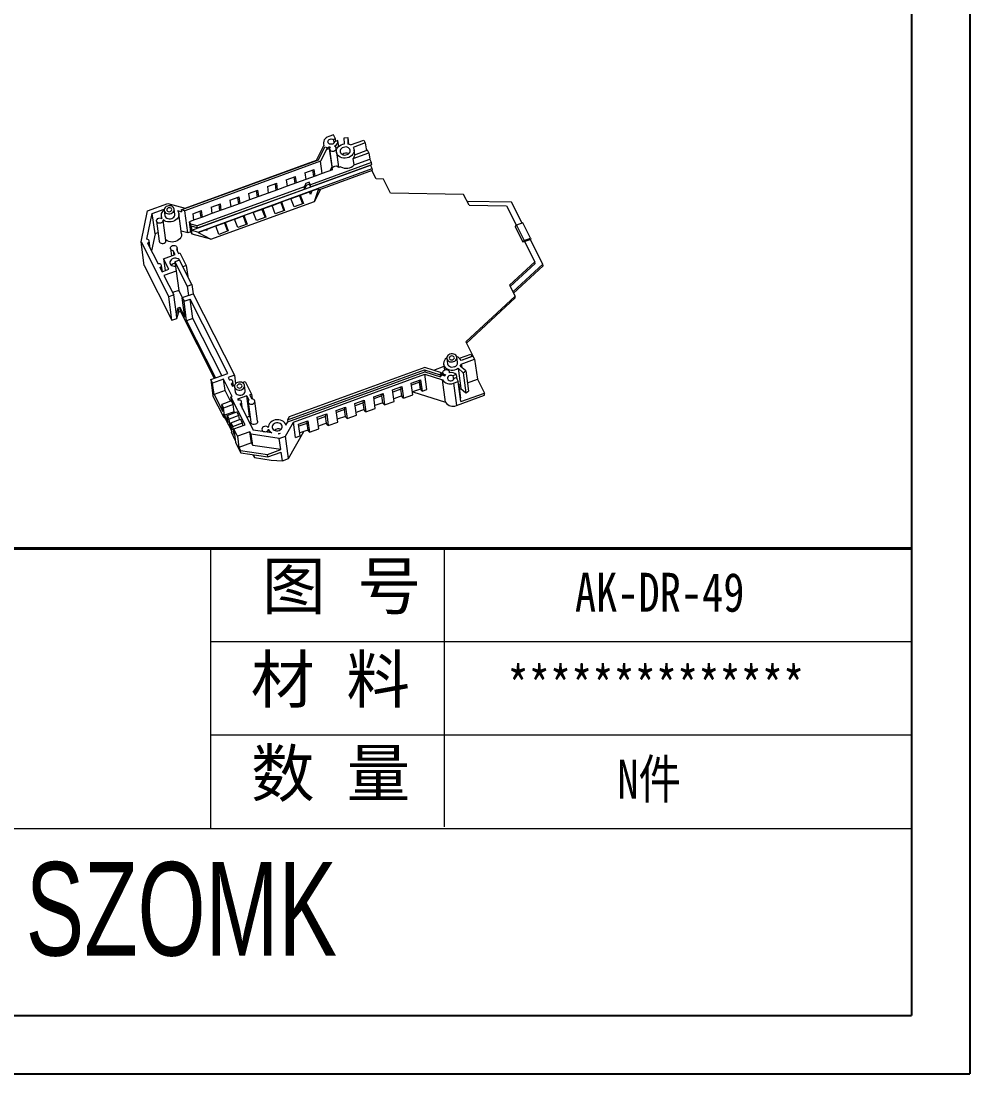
# Model space of a CAD drawing. Header units: inches. Extents: x 162 to 2102, y 1089 to 1379.
# Drawn here: x 957.3 to 1069.7, y 1088.5 to 1213.3 of the extents above; entities that cross this region are included whole.
import ezdxf

# ---------------------------------------------------------------- set-up
doc = ezdxf.new("R2010")
doc.units = ezdxf.units.IN
doc.layers.add('文字', color=81, linetype='Continuous')
doc.layers.add('粗实线', color=7, linetype='Continuous', lineweight=30)
doc.layers.add('细实线', color=3, linetype='Continuous', lineweight=9)
doc.styles.get("Standard").update_dxf_attribs({"font": 'txt', "bigfont": 'gbcbig.shx'})
doc.styles.add('宋体', font='', dxfattribs={"width": 0.8, "height": 3.5})
doc.styles.add('长仿宋', font='', dxfattribs={"width": 0.7, "height": 4})
doc.styles.get('宋体').set_extended_font_data('SimSun')
doc.styles.get('长仿宋').set_extended_font_data('SimSun')

msp = doc.modelspace()

# ---------------------------------------------------------------- linework, layer by layer
for p, q in [((1069.681, 1379.219), (1069.681, 1088.511)), ((1062.759, 1372.298), (1062.759, 1095.433)), ((669.176, 1095.433), (1062.759, 1095.433)), ((658.537, 1088.511), (1069.681, 1088.511))]:
    msp.add_line(p, q)
at = {"color": 7, "linetype": 'Continuous', "lineweight": 15}
for p, q in [((994.264, 1199.825), (993.708, 1199.622)), ((994.498, 1199.362), (994.263, 1199.277)), ((994.498, 1199.362), (994.264, 1199.825)), ((994.542, 1199.037), (994.498, 1199.362)), ((995.561, 1199.485), (995.959, 1199.513)), ((995.585, 1198.745), (995.561, 1199.485)), ((995.959, 1199.513), (995.985, 1198.73)), ((995.959, 1199.513), (996.068, 1198.711)), ((992.272, 1196.814), (993.146, 1198.562)), ((992.483, 1196.871), (993.256, 1198.418)), ((993.551, 1198.337), (992.727, 1196.686)), ((993.082, 1198.765), (993.117, 1198.505)), ((993.256, 1198.418), (993.551, 1198.337)), ((993.551, 1198.337), (993.584, 1198.095)), ((993.584, 1198.095), (993.739, 1198.404)), ((993.739, 1198.404), (994.064, 1196.014)), ((993.812, 1198.143), (994.128, 1195.827)), ((994.263, 1199.277), (994.324, 1198.83)), ((994.806, 1199.133), (994.409, 1198.988)), ((994.636, 1198.023), (994.605, 1198.251)), ((994.899, 1198.445), (994.807, 1199.123)), ((996.283, 1198.627), (997.871, 1199.206)), ((998.047, 1198.859), (996.614, 1198.338)), ((997.871, 1199.206), (998.047, 1198.859)), ((998.047, 1198.859), (998.172, 1197.935)), ((976.229, 1190.95), (992.483, 1196.871)), ((994.622, 1197.766), (994.861, 1196.009)), ((996.612, 1197.025), (998.464, 1197.699)), ((996.714, 1196.276), (996.612, 1197.025)), ((996.714, 1196.276), (998.566, 1196.951)), ((996.806, 1197.437), (996.722, 1198.052)), ((998.318, 1197.988), (996.787, 1197.43)), ((998.464, 1197.699), (998.318, 1197.988)), ((998.464, 1197.699), (998.566, 1196.951)), ((998.77, 1196.546), (998.566, 1196.951)), ((992.727, 1196.686), (976.656, 1190.831)), ((976.693, 1191.139), (992.272, 1196.814)), ((977.485, 1188.511), (998.664, 1196.226)), ((978.232, 1188.304), (998.869, 1195.822)), ((990.896, 1195.309), (991.997, 1195.711)), ((998.77, 1196.546), (991.537, 1193.911)), ((991.57, 1193.67), (998.803, 1196.305)), ((991.951, 1194.883), (991.846, 1195.656)), ((992.102, 1194.938), (991.997, 1195.711)), ((992.547, 1193.316), (998.895, 1195.629)), ((992.924, 1195.237), (992.727, 1196.686)), ((994.154, 1195.685), (992.924, 1195.237)), ((994.064, 1196.014), (993.843, 1195.572)), ((994.128, 1195.767), (994.14, 1195.68)), ((995.128, 1196.04), (994.896, 1195.956)), ((998.664, 1196.226), (998.661, 1196.253)), ((998.869, 1195.822), (998.664, 1196.226)), ((998.803, 1196.305), (998.77, 1196.546)), ((999.321, 1194.591), (998.812, 1195.598)), ((998.895, 1195.629), (998.869, 1195.822)), ((988.67, 1194.499), (989.783, 1194.904)), ((988.67, 1194.499), (988.775, 1193.726)), ((989.725, 1194.072), (989.62, 1194.845)), ((989.888, 1194.131), (989.783, 1194.904)), ((991.001, 1194.537), (989.888, 1194.131)), ((990.896, 1195.309), (991.001, 1194.537)), ((992.102, 1194.938), (991.001, 1194.537)), ((992.924, 1195.237), (992.102, 1194.938)), ((1000.209, 1194.573), (999.321, 1194.591)), ((1001.05, 1192.91), (1000.209, 1194.573)), ((990.795, 1193.641), (978.133, 1189.028)), ((978.166, 1188.787), (990.828, 1193.399)), ((984.219, 1192.877), (985.332, 1193.283)), ((985.274, 1192.451), (985.169, 1193.223)), ((985.437, 1192.51), (985.332, 1193.283)), ((986.445, 1193.688), (987.558, 1194.093)), ((986.445, 1193.688), (986.55, 1192.915)), ((987.663, 1193.321), (986.55, 1192.915)), ((987.5, 1193.261), (987.395, 1194.034)), ((987.663, 1193.321), (987.558, 1194.093)), ((988.775, 1193.726), (987.663, 1193.321)), ((989.888, 1194.131), (988.775, 1193.726)), ((990.343, 1192.675), (991.455, 1193.08)), ((991.02, 1194.065), (990.795, 1193.641)), ((990.828, 1193.399), (990.795, 1193.641)), ((991.053, 1193.823), (990.828, 1193.399)), ((991.391, 1194.2), (991.02, 1194.065)), ((991.053, 1193.823), (991.02, 1194.065)), ((991.424, 1193.959), (991.053, 1193.823)), ((991.537, 1193.911), (991.391, 1194.2)), ((991.424, 1193.959), (991.391, 1194.2)), ((991.57, 1193.67), (991.424, 1193.959)), ((991.573, 1192.77), (991.455, 1193.08)), ((991.467, 1193.049), (991.691, 1193.131)), ((991.57, 1193.67), (991.537, 1193.911)), ((991.704, 1193.171), (991.573, 1192.77)), ((991.704, 1193.171), (992.526, 1193.47)), ((992.015, 1191.914), (992.526, 1193.47)), ((992.753, 1193.391), (992.015, 1191.914)), ((992.547, 1193.316), (992.526, 1193.47)), ((979.745, 1187.444), (992.015, 1191.914)), ((981.994, 1192.066), (983.106, 1192.472)), ((981.994, 1192.066), (982.099, 1191.294)), ((983.049, 1191.64), (982.944, 1192.413)), ((983.212, 1191.699), (983.106, 1192.472)), ((984.324, 1192.105), (983.212, 1191.699)), ((984.219, 1192.877), (984.324, 1192.105)), ((985.437, 1192.51), (984.324, 1192.105)), ((986.55, 1192.915), (985.437, 1192.51)), ((988.122, 1191.831), (987.016, 1191.428)), ((988.117, 1191.864), (989.23, 1192.27)), ((988.122, 1191.831), (988.117, 1191.864)), ((988.117, 1191.864), (988.493, 1190.867)), ((989.606, 1191.272), (989.23, 1192.27)), ((990.347, 1192.641), (989.242, 1192.239)), ((990.257, 1192.609), (990.621, 1191.642)), ((990.343, 1192.675), (990.719, 1191.677)), ((990.347, 1192.641), (990.343, 1192.675)), ((1009.686, 1192.771), (1001.05, 1192.91)), ((1010.337, 1191.483), (1009.686, 1192.771)), ((1015.352, 1191.848), (1010.11, 1191.933)), ((1016.621, 1189.339), (1015.352, 1191.848)), ((971.474, 1187.127), (972.239, 1190.826)), ((972.239, 1190.826), (974.65, 1191.704)), ((972.809, 1190.486), (974.23, 1191.004)), ((974.223, 1190.864), (974.306, 1190.261)), ((974.65, 1191.704), (976.693, 1191.139)), ((975.495, 1190.423), (975.412, 1191.026)), ((975.792, 1190.838), (976.262, 1190.708)), ((976.229, 1190.95), (976.262, 1190.708)), ((976.656, 1190.831), (976.229, 1190.95)), ((977.014, 1188.2), (976.656, 1190.831)), ((977.606, 1190.468), (978.655, 1190.85)), ((978.598, 1190.018), (978.493, 1190.791)), ((978.76, 1190.078), (978.655, 1190.85)), ((979.768, 1191.256), (980.881, 1191.661)), ((979.768, 1191.256), (979.873, 1190.483)), ((980.986, 1190.888), (979.873, 1190.483)), ((980.823, 1190.829), (980.718, 1191.602)), ((980.986, 1190.888), (980.881, 1191.661)), ((982.099, 1191.294), (980.986, 1190.888)), ((983.212, 1191.699), (982.099, 1191.294)), ((983.666, 1190.243), (984.779, 1190.648)), ((985.155, 1189.651), (984.779, 1190.648)), ((985.896, 1191.02), (984.79, 1190.617)), ((985.806, 1190.987), (986.17, 1190.021)), ((985.891, 1191.054), (987.004, 1191.459)), ((985.896, 1191.02), (985.891, 1191.054)), ((985.891, 1191.054), (986.267, 1190.056)), ((987.38, 1190.461), (987.004, 1191.459)), ((988.493, 1190.867), (987.38, 1190.461)), ((988.032, 1191.798), (988.396, 1190.831)), ((990.719, 1191.677), (989.606, 1191.272)), ((1010.337, 1191.483), (1014.766, 1191.411)), ((1014.766, 1191.411), (1015.948, 1189.072)), ((972.182, 1187.453), (972.809, 1190.486)), ((973.134, 1188.096), (972.809, 1190.486)), ((973.315, 1189.598), (973.64, 1187.208)), ((973.85, 1190.199), (973.884, 1189.948)), ((974.433, 1187.316), (974.108, 1189.706)), ((976.276, 1188.094), (975.95, 1190.485)), ((977.711, 1189.695), (977.224, 1189.518)), ((977.385, 1188.335), (977.224, 1189.518)), ((977.364, 1189.241), (977.224, 1189.518)), ((977.606, 1190.468), (977.711, 1189.695)), ((978.76, 1190.078), (977.711, 1189.695)), ((979.873, 1190.483), (978.76, 1190.078)), ((981.445, 1189.398), (980.339, 1188.996)), ((981.355, 1189.366), (981.719, 1188.399)), ((981.44, 1189.432), (982.553, 1189.837)), ((981.445, 1189.398), (981.44, 1189.432)), ((981.44, 1189.432), (981.816, 1188.434)), ((982.929, 1188.84), (982.553, 1189.837)), ((983.67, 1190.209), (982.565, 1189.806)), ((983.581, 1190.176), (983.945, 1189.21)), ((983.67, 1190.209), (983.666, 1190.243)), ((983.666, 1190.243), (984.042, 1189.245)), ((986.267, 1190.056), (985.155, 1189.651)), ((1016.719, 1189.374), (1015.977, 1189.104)), ((1017.624, 1187.583), (1016.719, 1189.374)), ((973.134, 1188.096), (972.714, 1186.065)), ((973.501, 1188.23), (973.134, 1188.096)), ((977.014, 1188.2), (976.232, 1188.416)), ((977.385, 1188.335), (977.014, 1188.2)), ((978.133, 1189.028), (977.364, 1189.241)), ((977.525, 1188.058), (977.364, 1189.241)), ((977.525, 1188.058), (977.385, 1188.335)), ((978.166, 1188.787), (977.419, 1188.994)), ((977.419, 1188.994), (977.485, 1188.511)), ((977.485, 1188.511), (978.232, 1188.304)), ((978.166, 1188.787), (978.133, 1189.028)), ((978.237, 1188.265), (978.232, 1188.304)), ((978.237, 1188.265), (979.096, 1188.578)), ((978.237, 1188.265), (979.745, 1187.444)), ((979.266, 1188.485), (979.096, 1188.578)), ((979.135, 1188.557), (979.219, 1188.588)), ((979.215, 1188.621), (980.328, 1189.027)), ((979.219, 1188.588), (979.215, 1188.621)), ((979.215, 1188.621), (979.266, 1188.485)), ((980.703, 1188.029), (980.328, 1189.027)), ((981.816, 1188.434), (980.703, 1188.029)), ((984.042, 1189.245), (982.929, 1188.84)), ((1015.808, 1188.916), (1015.977, 1189.104)), ((1015.808, 1188.916), (1016.713, 1187.125)), ((1015.977, 1189.104), (1016.882, 1187.313)), ((971.474, 1187.127), (974.761, 1180.627)), ((971.852, 1184.35), (971.474, 1187.127)), ((972.242, 1186.998), (973.494, 1184.523)), ((972.547, 1186.396), (972.43, 1187.255)), ((979.745, 1187.444), (977.525, 1188.058)), ((1016.882, 1187.313), (1016.713, 1187.125)), ((1016.713, 1187.125), (1016.899, 1187.192)), ((1016.882, 1187.313), (1017.624, 1187.583)), ((1016.899, 1187.192), (1017.641, 1187.463)), ((1016.899, 1187.192), (1018.127, 1184.764)), ((1019.076, 1184.482), (1017.58, 1187.441)), ((1017.624, 1187.583), (1017.641, 1187.463)), ((974.154, 1185.127), (975.527, 1185.627)), ((974.958, 1186.348), (975.079, 1185.464)), ((975.527, 1185.627), (975.296, 1186.085)), ((975.296, 1186.085), (975.366, 1185.568)), ((975.667, 1186.22), (975.898, 1185.762)), ((975.826, 1185.904), (975.751, 1186.456)), ((975.898, 1185.762), (976.083, 1185.83)), ((976.083, 1185.83), (976.843, 1184.328)), ((971.852, 1184.35), (975.138, 1177.851)), ((974.002, 1183.601), (973.901, 1184.347)), ((974.783, 1183.885), (974.154, 1185.127)), ((974.154, 1185.127), (974.345, 1183.726)), ((976.041, 1184.971), (975.484, 1184.768)), ((975.484, 1184.768), (975.632, 1183.681)), ((975.484, 1184.768), (976.945, 1181.879)), ((977.501, 1182.082), (976.041, 1184.971)), ((1018.127, 1184.764), (1015.137, 1181.99)), ((1018.153, 1184.571), (1015.212, 1181.842)), ((1019.076, 1184.482), (1015.537, 1181.198)), ((1018.153, 1184.571), (1018.127, 1184.764)), ((1019.103, 1184.289), (1019.076, 1184.482)), ((973.713, 1184.089), (973.966, 1183.588)), ((973.966, 1183.588), (974.783, 1183.885)), ((975.632, 1183.681), (974.186, 1183.154)), ((974.186, 1183.154), (975.354, 1180.844)), ((975.632, 1183.681), (975.944, 1181.388)), ((976.843, 1184.328), (976.44, 1184.181)), ((976.843, 1184.328), (977.018, 1183.037)), ((1015.612, 1181.05), (1019.103, 1184.289)), ((976.945, 1181.879), (977.501, 1182.082)), ((976.945, 1181.879), (977.093, 1180.793)), ((977.501, 1182.082), (977.649, 1180.996)), ((1015.137, 1181.99), (1015.788, 1180.702)), ((975.354, 1180.844), (974.761, 1180.627)), ((975.138, 1177.851), (974.761, 1180.627)), ((975.944, 1181.388), (975.214, 1181.121)), ((975.666, 1178.55), (975.354, 1180.844)), ((976.377, 1180.532), (975.944, 1181.388)), ((977.093, 1180.793), (976.351, 1180.523)), ((977.093, 1180.793), (977.649, 1180.996)), ((977.649, 1180.996), (982.542, 1171.319)), ((1015.788, 1180.702), (1009.958, 1175.293)), ((1015.814, 1180.509), (1015.788, 1180.702)), ((975.893, 1179.317), (976.079, 1179.384)), ((976.145, 1178.901), (976.079, 1179.384)), ((976.079, 1179.384), (976.663, 1178.229)), ((976.351, 1180.523), (976.57, 1180.089)), ((976.663, 1178.229), (976.351, 1180.523)), ((976.57, 1180.089), (977.312, 1180.36)), ((976.882, 1177.796), (976.57, 1180.089)), ((981.767, 1171.549), (977.312, 1180.36)), ((977.624, 1178.066), (977.312, 1180.36)), ((1015.814, 1180.509), (1010.033, 1175.145)), ((975.666, 1178.55), (975.893, 1179.317)), ((975.732, 1178.067), (975.666, 1178.55)), ((975.732, 1178.067), (975.959, 1178.834)), ((975.959, 1178.834), (975.893, 1179.317)), ((975.959, 1178.834), (976.145, 1178.901)), ((976.145, 1178.901), (980.158, 1170.963)), ((975.138, 1177.851), (975.732, 1178.067)), ((977.624, 1178.066), (976.882, 1177.796)), ((976.882, 1177.796), (980.309, 1171.018)), ((981.051, 1171.289), (977.624, 1178.066)), ((1009.958, 1175.293), (1010.798, 1173.63)), ((1007.702, 1173.301), (1007.785, 1172.697)), ((1008.974, 1172.859), (1008.891, 1173.463)), ((1009.207, 1173.343), (1010.534, 1173.827)), ((1010.68, 1173.538), (1009.392, 1173.069)), ((1010.827, 1173.584), (1009.394, 1173.062)), ((1009.414, 1172.659), (1011.002, 1173.238)), ((1010.534, 1173.827), (1010.68, 1173.538)), ((1010.68, 1173.538), (1010.681, 1173.531)), ((1010.798, 1173.63), (1010.7, 1173.538)), ((1010.806, 1173.576), (1010.798, 1173.63)), ((1011.002, 1173.238), (1010.827, 1173.584)), ((1011.002, 1173.238), (1011.327, 1170.847)), ((988.825, 1166.038), (1005.079, 1171.959)), ((1005.089, 1172.236), (989.018, 1166.382)), ((1005.079, 1171.959), (1006.933, 1171.369)), ((1005.079, 1171.959), (1005.112, 1171.717)), ((1007.067, 1171.607), (1005.089, 1172.236)), ((1007.365, 1172.366), (1006.114, 1171.91)), ((1007.329, 1172.635), (1007.422, 1171.948)), ((1009.033, 1172.148), (1009.648, 1171.624)), ((1009.033, 1172.148), (1009.358, 1169.758)), ((1009.947, 1171.85), (1009.296, 1172.405)), ((1009.414, 1172.659), (1009.468, 1172.258)), ((979.727, 1170.806), (981.767, 1171.549)), ((979.946, 1170.373), (979.727, 1170.806)), ((979.727, 1170.806), (979.986, 1168.899)), ((981.244, 1170.846), (979.946, 1170.373)), ((982.266, 1168.824), (981.244, 1170.846)), ((981.425, 1169.518), (981.244, 1170.846)), ((982.542, 1171.319), (981.8, 1171.048)), ((981.8, 1171.048), (981.946, 1170.76)), ((982.542, 1171.319), (982.677, 1170.326)), ((988.858, 1165.796), (1005.112, 1171.717)), ((989.523, 1165.765), (1005.102, 1171.44)), ((1003.492, 1170.398), (1004.605, 1170.803)), ((1004.431, 1170.739), (1004.465, 1170.488)), ((1004.446, 1170.745), (1004.59, 1169.686)), ((1004.605, 1170.803), (1004.792, 1169.427)), ((1005.102, 1171.44), (1007.196, 1170.774)), ((1005.349, 1169.629), (1005.102, 1171.44)), ((1005.112, 1171.717), (1006.966, 1171.127)), ((1006.933, 1171.369), (1007.067, 1171.607)), ((1006.933, 1171.369), (1006.966, 1171.127)), ((1006.966, 1171.127), (1007.1, 1171.365)), ((1007.067, 1171.607), (1007.1, 1171.365)), ((1007.1, 1171.365), (1007.47, 1171.247)), ((1007.558, 1168.118), (1007.196, 1170.774)), ((1007.22, 1171.626), (1007.263, 1171.313)), ((1008.029, 1171.613), (1008.013, 1171.733)), ((1008.827, 1171.402), (1008.43, 1171.257)), ((1008.43, 1171.257), (1008.491, 1170.81)), ((1008.576, 1170.968), (1008.811, 1171.054)), ((1008.811, 1171.054), (1009.045, 1170.592)), ((1008.827, 1171.402), (1008.898, 1170.883)), ((1009.648, 1171.624), (1009.947, 1171.85)), ((1009.648, 1171.624), (1009.973, 1169.233)), ((1009.947, 1171.85), (1010.272, 1169.459)), ((1010.142, 1170.415), (1011.327, 1170.847)), ((1011.327, 1170.847), (1012.152, 1169.215)), ((980.126, 1169.045), (979.946, 1170.373)), ((981.425, 1169.518), (980.126, 1169.045)), ((982.068, 1168.245), (981.425, 1169.518)), ((982.165, 1170.326), (982.311, 1170.037)), ((982.311, 1170.037), (982.561, 1170.128)), ((982.422, 1170.078), (982.353, 1170.583)), ((982.549, 1169.969), (982.631, 1169.365)), ((983.478, 1170.462), (983.795, 1170.578)), ((983.82, 1169.527), (983.738, 1170.131)), ((983.795, 1170.578), (984.555, 1169.076)), ((1001.267, 1169.587), (1002.379, 1169.992)), ((1001.454, 1168.21), (1001.267, 1169.587)), ((1002.251, 1169.682), (1001.301, 1169.336)), ((1002.217, 1169.933), (1002.251, 1169.682)), ((1002.359, 1168.885), (1002.251, 1169.682)), ((1002.379, 1169.992), (1002.567, 1168.616)), ((1003.679, 1169.021), (1003.492, 1170.398)), ((1004.465, 1170.488), (1003.526, 1170.146)), ((1004.573, 1169.691), (1003.635, 1169.35)), ((1004.573, 1169.691), (1004.465, 1170.488)), ((1004.636, 1169.595), (1004.59, 1169.686)), ((1004.792, 1169.427), (1004.636, 1169.595)), ((1004.792, 1169.427), (1005.349, 1169.629)), ((1008.489, 1170.389), (1009.045, 1170.592)), ((1008.489, 1170.389), (1008.85, 1167.733)), ((1009.37, 1168.202), (1009.045, 1170.592)), ((1009.089, 1170.268), (1009.112, 1170.277)), ((1009.17, 1170.161), (1009.107, 1170.138)), ((1009.112, 1170.277), (1009.17, 1170.161)), ((1009.381, 1168.616), (1009.17, 1170.161)), ((1009.235, 1169.685), (1009.358, 1169.758)), ((1009.358, 1169.758), (1009.973, 1169.233)), ((1009.973, 1169.233), (1010.272, 1169.459)), ((981.228, 1166.443), (979.986, 1168.899)), ((980.126, 1169.045), (981.149, 1167.023)), ((982.184, 1168.287), (981.034, 1167.868)), ((982.118, 1168.77), (982.266, 1168.824)), ((983.798, 1165.448), (982.118, 1168.77)), ((982.184, 1168.287), (982.118, 1168.77)), ((982.403, 1167.854), (982.184, 1168.287)), ((983.998, 1168.873), (982.923, 1168.481)), ((982.923, 1168.481), (982.987, 1168.355)), ((983.51, 1167.319), (983.393, 1168.179)), ((983.998, 1168.873), (984.244, 1168.387)), ((984.324, 1166.483), (983.998, 1168.873)), ((984.16, 1168.15), (984.485, 1165.76)), ((984.555, 1169.076), (984.369, 1169.008)), ((984.615, 1168.522), (984.369, 1169.008)), ((984.555, 1169.076), (984.63, 1168.521)), ((985.278, 1165.868), (984.953, 1168.258)), ((996.816, 1167.965), (997.928, 1168.371)), ((997.766, 1168.311), (997.8, 1168.06)), ((997.928, 1168.371), (998.116, 1166.994)), ((999.041, 1168.776), (1000.154, 1169.181)), ((999.228, 1167.4), (999.041, 1168.776)), ((1000.025, 1168.871), (999.075, 1168.525)), ((999.991, 1169.122), (1000.025, 1168.871)), ((1000.134, 1168.074), (1000.025, 1168.871)), ((1000.154, 1169.181), (1000.341, 1167.805)), ((1000.341, 1167.805), (1001.454, 1168.21)), ((1002.359, 1168.885), (1001.409, 1168.539)), ((1002.567, 1168.616), (1002.327, 1168.873)), ((1002.567, 1168.616), (1003.679, 1169.021)), ((1003.659, 1169.359), (1007.558, 1168.118)), ((1008.85, 1167.733), (1012.189, 1168.949)), ((1009.381, 1168.616), (1009.317, 1168.593)), ((1009.37, 1168.202), (1012.152, 1169.215)), ((1012.189, 1168.949), (1012.152, 1169.215)), ((981.149, 1167.023), (981.034, 1167.868)), ((981.034, 1167.868), (981.253, 1167.435)), ((982.403, 1167.854), (981.253, 1167.435)), ((981.368, 1166.59), (981.253, 1167.435)), ((982.518, 1167.008), (981.368, 1166.59)), ((981.691, 1166.568), (982.841, 1166.987)), ((982.518, 1167.008), (982.403, 1167.854)), ((982.577, 1166.891), (982.518, 1167.008)), ((983.06, 1166.554), (982.841, 1166.987)), ((983.206, 1167.921), (984.766, 1164.836)), ((994.59, 1167.154), (995.703, 1167.56)), ((994.777, 1165.778), (994.59, 1167.154)), ((995.574, 1167.249), (994.624, 1166.903)), ((995.54, 1167.501), (995.574, 1167.249)), ((995.683, 1166.453), (995.574, 1167.249)), ((995.703, 1167.56), (995.89, 1166.184)), ((997.003, 1166.589), (996.816, 1167.965)), ((997.8, 1168.06), (996.85, 1167.714)), ((997.908, 1167.263), (996.958, 1166.917)), ((997.908, 1167.263), (997.8, 1168.06)), ((998.116, 1166.994), (997.876, 1167.252)), ((998.116, 1166.994), (999.228, 1167.4)), ((1000.134, 1168.074), (999.184, 1167.728)), ((1000.341, 1167.805), (1000.102, 1168.062)), ((981.188, 1166.733), (982.137, 1164.855)), ((981.228, 1166.443), (981.188, 1166.733)), ((981.368, 1166.59), (981.806, 1165.723)), ((981.806, 1165.723), (981.691, 1166.568)), ((981.691, 1166.568), (981.91, 1166.135)), ((983.06, 1166.554), (981.91, 1166.135)), ((982.025, 1165.29), (981.91, 1166.135)), ((982.129, 1165.701), (983.279, 1166.12)), ((982.244, 1164.856), (982.129, 1165.701)), ((982.129, 1165.701), (982.348, 1165.268)), ((982.348, 1165.268), (983.498, 1165.687)), ((983.126, 1166.065), (983.06, 1166.554)), ((983.498, 1165.687), (983.279, 1166.12)), ((983.543, 1165.355), (983.498, 1165.687)), ((983.994, 1166.363), (984.324, 1166.483)), ((984.41, 1166.312), (984.324, 1166.483)), ((988.599, 1164.118), (989.523, 1165.765)), ((988.646, 1165.418), (988.858, 1165.796)), ((989.018, 1166.382), (988.825, 1166.038)), ((988.825, 1166.038), (988.858, 1165.796)), ((989.77, 1163.954), (989.523, 1165.765)), ((990.139, 1165.533), (991.252, 1165.938)), ((991.123, 1165.628), (990.173, 1165.282)), ((991.089, 1165.879), (991.123, 1165.628)), ((991.123, 1165.628), (991.231, 1164.831)), ((991.252, 1165.938), (991.439, 1164.562)), ((992.364, 1166.344), (993.477, 1166.749)), ((992.552, 1164.967), (992.364, 1166.344)), ((993.349, 1166.439), (992.399, 1166.092)), ((993.457, 1165.642), (992.507, 1165.296)), ((993.314, 1166.69), (993.349, 1166.439)), ((993.457, 1165.642), (993.349, 1166.439)), ((993.664, 1165.373), (993.425, 1165.63)), ((993.477, 1166.749), (993.664, 1165.373)), ((993.664, 1165.373), (994.777, 1165.778)), ((995.683, 1166.453), (994.733, 1166.106)), ((995.89, 1166.184), (995.65, 1166.441)), ((995.89, 1166.184), (997.003, 1166.589)), ((982.178, 1165.345), (982.025, 1165.29)), ((982.025, 1165.29), (982.244, 1164.856)), ((982.137, 1164.855), (982.177, 1164.566)), ((982.641, 1163.648), (982.177, 1164.566)), ((982.463, 1164.423), (982.348, 1165.268)), ((982.462, 1164.961), (983.798, 1165.448)), ((982.9, 1164.095), (982.462, 1164.961)), ((982.462, 1164.961), (982.682, 1163.344)), ((982.532, 1164.448), (982.463, 1164.423)), ((982.463, 1164.423), (982.562, 1164.228)), ((984.384, 1164.635), (982.9, 1164.095)), ((984.53, 1164.346), (984.384, 1164.635)), ((984.565, 1163.307), (984.384, 1164.635)), ((986.971, 1164.506), (984.766, 1164.836)), ((985.803, 1164.901), (985.834, 1164.676)), ((986.593, 1164.924), (986.643, 1164.555)), ((987.813, 1164.38), (987.771, 1164.386)), ((987.813, 1164.38), (987.994, 1164.445)), ((988.96, 1161.462), (990.754, 1164.657)), ((990.326, 1164.157), (990.139, 1165.533)), ((991.231, 1164.831), (990.281, 1164.485)), ((991.439, 1164.562), (991.199, 1164.819)), ((991.439, 1164.562), (992.552, 1164.967)), ((982.682, 1163.344), (983.298, 1162.126)), ((982.9, 1164.095), (983.081, 1162.767)), ((984.565, 1163.307), (983.081, 1162.767)), ((987.857, 1163.848), (984.53, 1164.346)), ((984.711, 1163.018), (984.53, 1164.346)), ((984.711, 1163.018), (984.565, 1163.307)), ((987.857, 1163.848), (988.599, 1164.118)), ((988.038, 1162.52), (987.857, 1163.848)), ((988.96, 1161.462), (988.599, 1164.118)), ((989.77, 1163.954), (990.326, 1164.157)), ((983.081, 1162.767), (983.259, 1162.416)), ((983.298, 1162.126), (983.259, 1162.416)), ((983.259, 1162.416), (986.442, 1161.939)), ((983.298, 1162.126), (986.482, 1161.649)), ((988.038, 1162.52), (984.711, 1163.018)), ((984.736, 1161.911), (984.908, 1161.57)), ((984.908, 1161.57), (984.864, 1161.891)), ((986.442, 1161.939), (988.038, 1162.52)), ((986.482, 1161.649), (986.442, 1161.939)), ((986.482, 1161.649), (988.077, 1162.23)), ((988.218, 1161.192), (988.077, 1162.23)), ((984.908, 1161.57), (986.904, 1161.271)), ((986.904, 1161.271), (988.218, 1161.192)), ((988.218, 1161.192), (988.96, 1161.462))]:
    msp.add_line(p, q, dxfattribs=at)
at = {"color": 7, "linetype": 'Continuous', "lineweight": 15, "flags": 128}
for points in [[(994.409, 1198.988), (994.369, 1198.887), (994.291, 1198.8), (994.184, 1198.736), (994.06, 1198.701), (993.93, 1198.7), (993.809, 1198.732), (993.71, 1198.795), (993.644, 1198.88), (993.616, 1198.98), (993.631, 1199.084), (993.687, 1199.18), (993.777, 1199.259), (993.893, 1199.312), (994.021, 1199.334), (994.149, 1199.322), (994.263, 1199.277)], [(993.897, 1198.38), (993.834, 1198.287), (993.81, 1198.185), (993.828, 1198.084), (993.885, 1197.995), (993.976, 1197.927), (994.091, 1197.887), (994.218, 1197.879), (994.344, 1197.904), (994.457, 1197.96), (994.543, 1198.04), (994.595, 1198.137), (994.606, 1198.24), (994.577, 1198.338), (994.508, 1198.422), (994.409, 1198.482)], [(996.614, 1198.338), (996.691, 1198.181), (996.727, 1198.013), (996.718, 1197.841), (996.666, 1197.672), (996.573, 1197.513), (996.442, 1197.37), (996.28, 1197.249), (996.092, 1197.156), (995.887, 1197.094), (995.673, 1197.065), (995.459, 1197.072), (995.254, 1197.113), (995.066, 1197.188), (994.903, 1197.292), (994.772, 1197.422), (994.679, 1197.572), (994.627, 1197.736), (994.618, 1197.907), (994.652, 1198.078), (994.729, 1198.242), (994.845, 1198.393), (994.996, 1198.523), (995.174, 1198.628), (995.373, 1198.703), (995.585, 1198.745)], [(995.891, 1197.476), (996.028, 1197.543), (996.14, 1197.635), (996.22, 1197.746), (996.263, 1197.868), (996.266, 1197.992), (996.228, 1198.112), (996.153, 1198.217), (996.044, 1198.301), (995.911, 1198.359), (995.761, 1198.385), (995.604, 1198.38), (995.453, 1198.342), (995.316, 1198.275), (995.204, 1198.183), (995.124, 1198.072), (995.081, 1197.95), (995.078, 1197.825), (995.116, 1197.706), (995.191, 1197.601), (995.3, 1197.517), (995.434, 1197.459), (995.584, 1197.432), (995.74, 1197.438), (995.891, 1197.476)], [(994.154, 1195.685), (994.126, 1195.792), (994.147, 1195.903), (994.213, 1196.003), (994.317, 1196.082), (994.445, 1196.128), (994.584, 1196.138), (994.715, 1196.11), (994.823, 1196.046), (994.896, 1195.956)], [(975.792, 1190.838), (975.887, 1190.692), (975.942, 1190.533), (975.956, 1190.365), (975.928, 1190.197), (975.858, 1190.034), (975.751, 1189.884), (975.609, 1189.752), (975.439, 1189.643), (975.248, 1189.563), (975.043, 1189.513), (974.832, 1189.497), (974.624, 1189.514), (974.427, 1189.564), (974.249, 1189.645), (974.096, 1189.754)], [(975.037, 1190.512), (975.174, 1190.579), (975.286, 1190.671), (975.366, 1190.782), (975.409, 1190.904), (975.412, 1191.029), (975.374, 1191.148), (975.299, 1191.253), (975.19, 1191.337), (975.056, 1191.395), (974.906, 1191.422), (974.75, 1191.416), (974.599, 1191.379), (974.462, 1191.311), (974.35, 1191.219), (974.27, 1191.108), (974.227, 1190.986), (974.224, 1190.862), (974.262, 1190.743), (974.337, 1190.637), (974.446, 1190.553), (974.579, 1190.496), (974.73, 1190.469), (974.886, 1190.474), (975.037, 1190.512)], [(974.928, 1190.729), (975.026, 1190.784), (975.092, 1190.864), (975.117, 1190.956), (975.096, 1191.047), (975.033, 1191.122), (974.937, 1191.17), (974.823, 1191.184), (974.708, 1191.162), (974.61, 1191.107), (974.544, 1191.027), (974.519, 1190.935), (974.54, 1190.844), (974.603, 1190.769), (974.699, 1190.72), (974.813, 1190.706), (974.928, 1190.729)], [(974.096, 1189.754), (974.109, 1189.65), (974.079, 1189.547), (974.008, 1189.454), (973.905, 1189.384), (973.781, 1189.342), (973.65, 1189.335), (973.525, 1189.361), (973.42, 1189.42), (973.347, 1189.504), (973.314, 1189.604), (973.324, 1189.709), (973.377, 1189.808), (973.466, 1189.89), (973.581, 1189.946), (973.711, 1189.97), (973.841, 1189.96), (973.956, 1189.915)], [(974.306, 1190.261), (974.306, 1190.258), (974.344, 1190.139), (974.419, 1190.034), (974.528, 1189.949), (974.662, 1189.892), (974.812, 1189.865), (974.968, 1189.871), (975.119, 1189.908), (975.256, 1189.976), (975.368, 1190.068), (975.448, 1190.179), (975.492, 1190.301), (975.495, 1190.423)], [(976.276, 1188.094), (976.281, 1187.975), (976.253, 1187.806), (976.183, 1187.644), (976.076, 1187.493), (975.934, 1187.361), (975.765, 1187.253), (975.573, 1187.172), (975.368, 1187.123), (975.157, 1187.106), (974.949, 1187.123), (974.752, 1187.174), (974.574, 1187.255), (974.422, 1187.364)], [(972.242, 1186.998), (972.325, 1187.042), (972.388, 1187.104), (972.424, 1187.177), (972.43, 1187.255), (972.404, 1187.328), (972.35, 1187.389), (972.273, 1187.433), (972.182, 1187.453)], [(973.64, 1187.208), (973.673, 1187.114), (973.746, 1187.03), (973.85, 1186.971), (973.975, 1186.944), (974.107, 1186.952), (974.231, 1186.993), (974.333, 1187.064), (974.404, 1187.156), (974.434, 1187.26), (974.433, 1187.316)], [(975.296, 1186.085), (975.172, 1186.11), (975.068, 1186.167), (974.994, 1186.249), (974.958, 1186.347), (974.965, 1186.451), (975.013, 1186.549), (975.097, 1186.632), (975.208, 1186.691), (975.335, 1186.719), (975.464, 1186.714), (975.582, 1186.675), (975.675, 1186.608), (975.734, 1186.518), (975.753, 1186.417), (975.73, 1186.314), (975.667, 1186.22)], [(973.713, 1184.089), (973.811, 1184.145), (973.877, 1184.225), (973.902, 1184.317), (973.881, 1184.407), (973.818, 1184.483), (973.723, 1184.531), (973.609, 1184.545), (973.494, 1184.523)], [(976.033, 1184.968), (975.979, 1185.035), (975.871, 1185.12), (975.737, 1185.177), (975.587, 1185.204), (975.431, 1185.198), (975.28, 1185.161), (975.143, 1185.094), (975.031, 1185.001), (974.95, 1184.89), (974.907, 1184.769), (974.905, 1184.644), (974.942, 1184.525), (975.018, 1184.42), (975.126, 1184.335), (975.26, 1184.278), (975.41, 1184.251), (975.545, 1184.254)], [(1007.701, 1173.391), (1007.659, 1173.359), (1007.518, 1173.223), (1007.412, 1173.068), (1007.346, 1172.902), (1007.323, 1172.73), (1007.343, 1172.56), (1007.407, 1172.399), (1007.511, 1172.254), (1007.651, 1172.13), (1007.821, 1172.034), (1008.015, 1171.968), (1008.223, 1171.936), (1008.438, 1171.939), (1008.65, 1171.976), (1008.851, 1172.047), (1009.033, 1172.148)], [(1008.516, 1172.948), (1008.653, 1173.016), (1008.765, 1173.108), (1008.845, 1173.219), (1008.888, 1173.341), (1008.891, 1173.465), (1008.853, 1173.584), (1008.778, 1173.69), (1008.669, 1173.774), (1008.535, 1173.831), (1008.385, 1173.858), (1008.229, 1173.853), (1008.078, 1173.815), (1007.941, 1173.748), (1007.829, 1173.656), (1007.749, 1173.545), (1007.706, 1173.423), (1007.703, 1173.298), (1007.741, 1173.179), (1007.816, 1173.074), (1007.925, 1172.989), (1008.058, 1172.932), (1008.208, 1172.905), (1008.365, 1172.911), (1008.516, 1172.948)], [(1008.406, 1173.165), (1008.505, 1173.22), (1008.571, 1173.3), (1008.596, 1173.392), (1008.575, 1173.483), (1008.512, 1173.558), (1008.416, 1173.607), (1008.302, 1173.621), (1008.187, 1173.598), (1008.089, 1173.543), (1008.023, 1173.463), (1007.998, 1173.371), (1008.019, 1173.28), (1008.082, 1173.205), (1008.178, 1173.157), (1008.292, 1173.143), (1008.406, 1173.165)], [(1007.559, 1171.362), (1007.436, 1171.387), (1007.332, 1171.442), (1007.258, 1171.522), (1007.221, 1171.619), (1007.226, 1171.722), (1007.271, 1171.82), (1007.352, 1171.904), (1007.46, 1171.964), (1007.585, 1171.995), (1007.713, 1171.993), (1007.832, 1171.958), (1007.927, 1171.895), (1007.991, 1171.808), (1008.015, 1171.709), (1007.998, 1171.606)], [(1007.785, 1172.697), (1007.785, 1172.694), (1007.823, 1172.575), (1007.898, 1172.47), (1008.007, 1172.386), (1008.141, 1172.328), (1008.291, 1172.301), (1008.447, 1172.307), (1008.598, 1172.345)], [(982.165, 1170.326), (982.264, 1170.382), (982.33, 1170.461), (982.355, 1170.554), (982.334, 1170.644), (982.271, 1170.72), (982.175, 1170.768), (982.061, 1170.782), (981.946, 1170.76)], [(1008.43, 1171.257), (1008.317, 1171.302), (1008.189, 1171.314), (1008.061, 1171.293), (1007.945, 1171.24), (1007.855, 1171.161), (1007.799, 1171.065), (1007.784, 1170.961), (1007.811, 1170.861), (1007.878, 1170.775), (1007.977, 1170.713), (1008.097, 1170.681), (1008.227, 1170.682), (1008.352, 1170.716), (1008.459, 1170.781), (1008.536, 1170.868), (1008.576, 1170.968)], [(983.362, 1169.616), (983.499, 1169.684), (983.611, 1169.776), (983.692, 1169.887), (983.735, 1170.009), (983.737, 1170.133), (983.7, 1170.252), (983.624, 1170.358), (983.516, 1170.442), (983.382, 1170.499), (983.232, 1170.526), (983.076, 1170.521), (982.924, 1170.483), (982.788, 1170.416), (982.675, 1170.324), (982.595, 1170.213), (982.552, 1170.091), (982.549, 1169.966), (982.587, 1169.847), (982.663, 1169.742), (982.771, 1169.658), (982.905, 1169.6), (983.055, 1169.573), (983.211, 1169.579), (983.362, 1169.616)], [(982.631, 1169.365), (982.631, 1169.362), (982.669, 1169.243), (982.745, 1169.138), (982.853, 1169.054), (982.987, 1168.996), (983.137, 1168.97), (983.293, 1168.975), (983.444, 1169.013), (983.581, 1169.08), (983.693, 1169.172), (983.774, 1169.283), (983.817, 1169.405), (983.82, 1169.527)], [(983.253, 1169.833), (983.351, 1169.888), (983.417, 1169.968), (983.442, 1170.06), (983.421, 1170.151), (983.358, 1170.226), (983.263, 1170.275), (983.149, 1170.289), (983.034, 1170.266), (982.936, 1170.211), (982.869, 1170.131), (982.844, 1170.039), (982.865, 1169.948), (982.928, 1169.873), (983.024, 1169.825), (983.138, 1169.811), (983.253, 1169.833)], [(983.206, 1167.921), (983.304, 1167.977), (983.37, 1168.057), (983.395, 1168.149), (983.374, 1168.239), (983.311, 1168.315), (983.215, 1168.363), (983.101, 1168.377), (982.987, 1168.355)], [(984.244, 1168.387), (984.181, 1168.293), (984.158, 1168.19), (984.176, 1168.088), (984.236, 1167.999), (984.329, 1167.931), (984.446, 1167.893), (984.575, 1167.887), (984.702, 1167.915), (984.814, 1167.974), (984.898, 1168.057), (984.946, 1168.156), (984.952, 1168.26), (984.917, 1168.358), (984.843, 1168.44), (984.739, 1168.496), (984.615, 1168.522)], [(985.278, 1165.868), (985.271, 1165.766), (985.223, 1165.667), (985.139, 1165.584), (985.027, 1165.525), (984.9, 1165.497), (984.771, 1165.502), (984.654, 1165.541), (984.561, 1165.609), (984.502, 1165.698), (984.485, 1165.76)], [(988.646, 1165.418), (988.586, 1165.576), (988.488, 1165.72), (988.354, 1165.844), (988.191, 1165.943), (988.005, 1166.012), (987.802, 1166.05), (987.592, 1166.053), (987.382, 1166.024), (987.182, 1165.962), (986.998, 1165.87), (986.839, 1165.751), (986.71, 1165.611), (986.617, 1165.455), (986.563, 1165.29), (986.552, 1165.121)], [(987.826, 1164.778), (987.963, 1164.845), (988.075, 1164.937), (988.155, 1165.048), (988.198, 1165.17), (988.201, 1165.294), (988.163, 1165.414), (988.088, 1165.519), (987.979, 1165.603), (987.846, 1165.661), (987.696, 1165.687), (987.539, 1165.682), (987.388, 1165.644), (987.251, 1165.577), (987.139, 1165.485), (987.059, 1165.374), (987.016, 1165.252), (987.013, 1165.127), (987.051, 1165.008), (987.126, 1164.903), (987.235, 1164.819), (987.369, 1164.761), (987.519, 1164.734), (987.675, 1164.74), (987.826, 1164.778)], [(986.552, 1165.121), (986.472, 1165.2), (986.362, 1165.253), (986.235, 1165.273), (986.104, 1165.259), (985.983, 1165.211), (985.886, 1165.135), (985.823, 1165.04), (985.801, 1164.935), (985.822, 1164.833), (985.885, 1164.743), (985.982, 1164.677), (986.102, 1164.641), (986.233, 1164.639), (986.361, 1164.672), (986.471, 1164.735), (986.551, 1164.822), (986.593, 1164.924)]]:
    msp.add_lwpolyline(points, dxfattribs=at)
at = {"color": 7, "linetype": 'Continuous', "lineweight": 15}
for centre, radius, start, end in [((993.886, 1198.848), 0.794, 102.97826, 201.14146), ((993.961, 1199.318), 0.94, 256.33765, 266.14036), ((994.161, 1199.079), 0.647, 292.53963, 4.70918), ((995.771, 1197.624), 1.127, 62.95469, 79.05593), ((995.802, 1196.951), 0.713, 65.17391, 130.32324), ((996.01, 1197.525), 0.783, 320.30505, 353.08333), ((994.281, 1196.9), 0.913, 256.27681, 258.80472), ((995.782, 1197.093), 1.239, 238.14682, 318.7584), ((974.632, 1190.296), 0.775, 121.90942, 209.42834), ((975.589, 1183.939), 0.66, 97.0053, 139.95229), ((1008.603, 1172.737), 0.855, 22.36366, 71.91879), ((1008.469, 1172.833), 0.505, 284.81638, 2.91316), ((1008.647, 1172.86), 0.792, 324.95212, 345.32805), ((1008.071, 1171.349), 1.047, 213.33231, 293.54678), ((1008.056, 1170.886), 0.688, 136.27881, 148.34996), ((1008.23, 1170.763), 0.875, 46.9462, 105.38925), ((1008.432, 1168.693), 1.047, 213.33231, 293.54678), ((981.521, 1166.604), 0.335, 208.73728, 251.26306), ((987.345, 1165.224), 0.81, 201.73468, 242.46764), ((987.737, 1164.253), 0.713, 65.17391, 130.32324), ((987.544, 1165.683), 1.317, 279.92759, 289.97986)]:
    msp.add_arc(centre, radius, start, end, dxfattribs=at)
at = {"layer": '粗实线', "color": 7, "lineweight": 40}
msp.add_line((1062.759, 1150.806), (896.641, 1150.806), dxfattribs=at)
at = {"layer": '细实线', "color": 7}
for p, q in [((979.7, 1150.806), (979.7, 1117.582)), ((1007.386, 1150.806), (1007.386, 1117.815)), ((1062.759, 1139.731), (979.7, 1139.731)), ((1062.759, 1128.657), (979.7, 1128.657)), ((1062.759, 1117.582), (813.581, 1117.582))]:
    msp.add_line(p, q, dxfattribs=at)

# ---------------------------------------------------------------- texts
at = {"layer": '文字', "color": 0, "char_height": 4.15297, "width": 48.01303, "attachment_point": 1, "style": '宋体'}
for s, insert in [('{\\H1.111x;AK-DR-49}', (1022.882, 1147.913)), ('{\\H1.111x;**************}', (1014.893, 1136.838)), ('{\\H1.111x;N件}', (1027.905, 1125.764))]:
    msp.add_mtext(s, dxfattribs=dict(at, insert=insert))
at = {"layer": '粗实线', "insert": (957.821, 1113.617), "char_height": 11.07459, "width": 124.19062, "attachment_point": 1, "style": '长仿宋'}
msp.add_mtext('{\\fSTXinwei|b0|i0|c134|p2;SZOMK}', dxfattribs=at)
at = {"layer": '细实线', "color": 7, "char_height": 5.5373, "attachment_point": 1}
for s, insert, width in [('{\\fSimSun|b0|i0|c134|p54;图 号}', (985.789, 1149.125), 27.68649), ('{\\fSimSun|b0|i0|c134|p54;材 料   }', (984.476, 1138.05), 27.68649), ('{\\fSimSun|b0|i0|c134|p54;数 量}', (984.503, 1126.921), 25.01821)]:
    msp.add_mtext(s, dxfattribs=dict(at, insert=insert, width=width))

doc.saveas('drawing.dxf')
